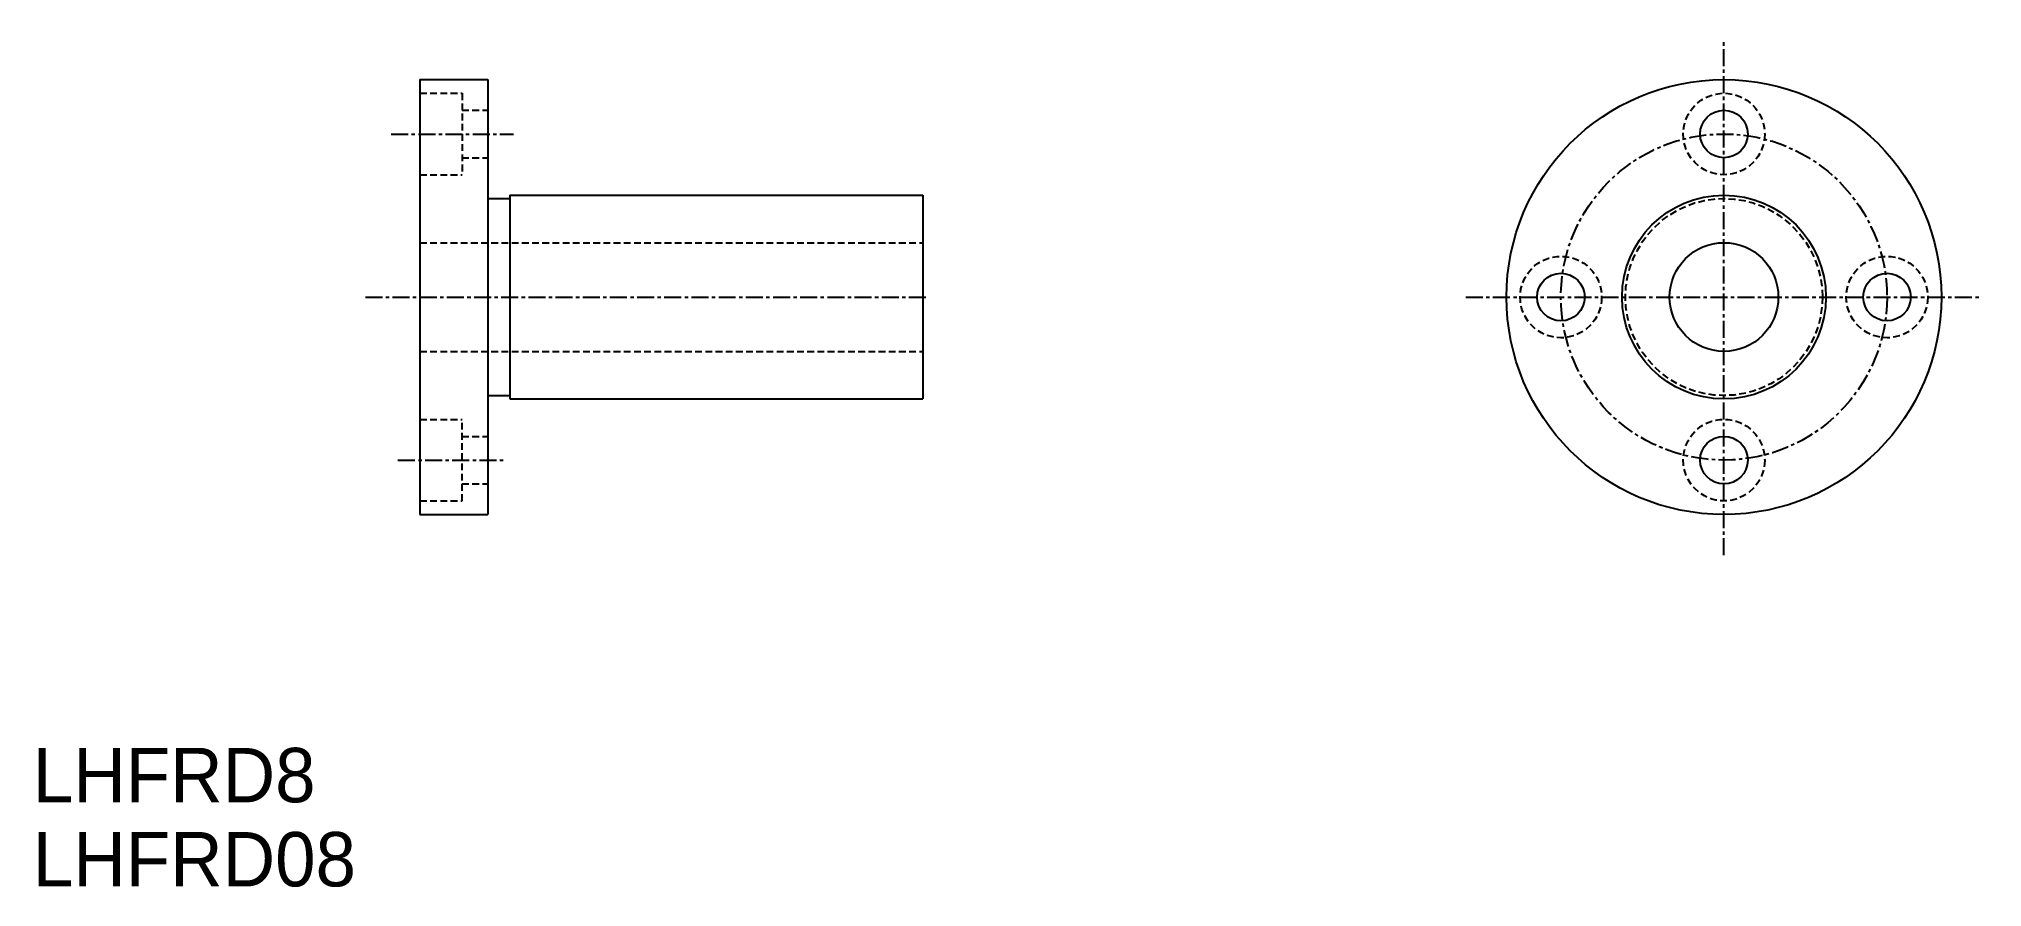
# Model space of a CAD drawing. Extents: x 194 to 337, y 105 to 167.
import ezdxf

# ---------------------------------------------------------------- set-up
doc = ezdxf.new("R2010")
doc.units = 0
doc.linetypes.add('CENTER', pattern=[2, 1.25, -0.25, 0.25, -0.25])
doc.linetypes.add('DASHED', pattern=[0.75, 0.5, -0.25])
doc.layers.get('0').update_dxf_attribs({"linetype": 'CONTINUOUS'})
doc.layers.add('CENTER', color=1, linetype='CENTER')

msp = doc.modelspace()

# ---------------------------------------------------------------- linework, layer by layer
at = {"color": 7, "linetype": 'CONTINUOUS'}
for p, q in [((222.11, 163.96), (227.11, 163.96)), ((222.11, 163.96), (222.11, 131.96)), ((227.11, 163.96), (227.11, 131.96)), ((227.11, 155.21), (228.71, 155.21)), ((228.71, 155.46), (259.11, 155.46)), ((228.71, 155.46), (228.71, 140.46)), ((259.11, 155.46), (259.11, 140.46)), ((227.11, 140.71), (228.71, 140.71)), ((228.71, 140.46), (259.11, 140.46)), ((222.11, 131.96), (227.11, 131.96))]:
    msp.add_line(p, q, dxfattribs=at)
at = {"color": 3, "linetype": 'DASHED'}
for p, q in [((222.11, 162.96), (225.21, 162.96)), ((225.21, 162.96), (225.21, 156.96)), ((225.21, 161.71), (227.11, 161.71)), ((225.21, 158.21), (227.11, 158.21)), ((222.11, 156.96), (225.21, 156.96)), ((222.11, 151.96), (259.11, 151.96)), ((222.11, 143.96), (259.11, 143.96)), ((222.11, 138.96), (225.21, 138.96)), ((225.21, 132.96), (225.21, 138.96)), ((225.21, 137.71), (227.11, 137.71)), ((225.21, 134.21), (227.11, 134.21)), ((222.11, 132.96), (225.21, 132.96))]:
    msp.add_line(p, q, dxfattribs=at)
at = {"color": 7, "linetype": 'CONTINUOUS'}
for centre, radius in [((318.07, 147.96), 16), ((318.07, 159.96), 1.75), ((318.07, 147.96), 7.5), ((318.07, 147.96), 4), ((306.07, 147.96), 1.75), ((330.07, 147.96), 1.75), ((318.07, 135.96), 1.75)]:
    msp.add_circle(centre, radius, dxfattribs=at)
at = {"color": 3, "linetype": 'DASHED'}
for centre, radius in [((318.07, 159.96), 3), ((318.07, 147.96), 7.25), ((306.07, 147.96), 3), ((330.07, 147.96), 3), ((318.07, 135.96), 3)]:
    msp.add_circle(centre, radius, dxfattribs=at)
at = {"layer": 'CENTER', "color": 1, "linetype": 'CENTER'}
for p, q in [((318.07, 128.96), (318.07, 166.96)), ((219.99, 159.96), (228.99, 159.96)), ((218.09, 147.96), (259.49, 147.96)), ((299.07, 147.96), (337.07, 147.96)), ((220.49, 135.96), (228.49, 135.96))]:
    msp.add_line(p, q, dxfattribs=at)
msp.add_circle((318.07, 147.96), 12, dxfattribs=at)

# ---------------------------------------------------------------- texts
at = {"color": 7, "linetype": 'CONTINUOUS'}
for s, p in [('LHFRD8', (193.62, 110.78)), ('LHFRD08', (193.62, 104.59))]:
    msp.add_text(s, height=4, dxfattribs=at).set_placement(p)

doc.saveas('drawing.dxf')
